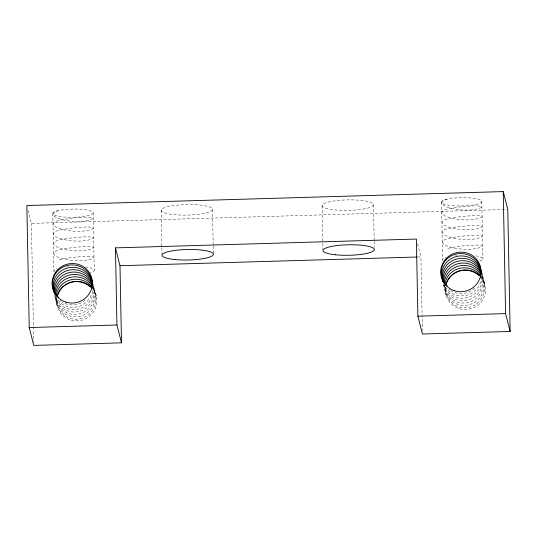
<?xml version="1.0" encoding="UTF-8"?>
<svg xmlns="http://www.w3.org/2000/svg" width="537" height="537" viewBox="0 0 537 537"><rect width="100%" height="100%" fill="white"/><g stroke="black" fill="none" stroke-linecap="round" stroke-linejoin="round"><path stroke-width="0.4" stroke-dasharray="2.69 2.01" d="M28.092 210.41L31.401 223.392L506.935 209.464M417.571 257.008L420.927 256.908L422.364 330.671M481.897 272.534L484.998 284.697M443.233 284.268L445.918 294.813M417.618 243.926L420.927 256.908M93.21 283.878L96.519 296.854M54.264 294.457L57.365 306.62M481.823 201.469A20.184 4.121 -1.1 0 1 451.362 205.543A20.184 4.121 -1.1 0 1 451.745 198.388A20.184 4.121 -1.1 0 1 481.823 201.469L482.944 258.941M441.468 202.134L442.582 259.606M373.483 204.711A25.689 5.249 -1.1 0 1 334.712 209.9A25.689 5.249 -1.1 0 1 335.202 200.798A25.689 5.249 -1.1 0 1 373.483 204.711L374.182 240.469M374.195 241.294L374.309 247.114M322.113 205.557L322.972 249.624M212.504 209.423A25.689 5.249 -1.1 0 1 173.746 214.612A25.689 5.249 -1.1 0 1 174.216 205.51A25.689 5.249 -1.1 0 1 212.504 209.423L213.202 245.174M213.216 246.006L213.364 253.491M161.14 210.276L161.999 254.343M93.156 212.853A20.184 4.121 -1.1 0 1 62.695 216.921A20.184 4.121 -1.1 0 1 63.077 209.772A20.184 4.121 -1.1 0 1 93.156 212.853L94.277 270.319M52.794 213.511L53.915 270.984M31.401 223.392L33.71 342.062M481.81 278.018A20.184 19.735 -14.3 0 1 470.405 308.862A20.184 19.735 -14.3 0 1 445.468 287.423A19.963 18.983 9.3 0 0 451.483 302.64A19.963 19.634 -57.7 0 0 481.655 277.092M92.867 289.047A20.184 19.735 -14.3 0 1 81.564 320.287A20.184 19.735 -14.3 0 1 56.922 298.015M85.101 266.99A20.184 4.121 -1.1 0 1 90.29 272.809M54.499 272.004A20.184 4.121 -1.1 0 1 57.177 268.722M66.877 266.936A20.184 4.121 -1.1 0 1 68.071 266.829M475.802 255.88A20.184 4.121 -1.1 0 1 478.957 261.432M443.166 260.62A20.184 4.121 -1.1 0 1 445.844 257.337M455.544 255.552A20.184 4.121 -1.1 0 1 456.739 255.444M443.904 285.08A19.963 18.983 9.3 0 0 449.664 295.504A19.963 19.634 -57.7 0 0 481.917 274.414A19.963 19.634 -57.7 0 1 449.053 293.121A19.963 18.983 9.3 0 1 443.884 285.019M444.206 283.898A19.963 18.983 9.3 0 0 450.268 297.881A19.963 19.634 -57.7 0 0 482.112 275.629M481.669 275.77A19.963 19.634 -57.7 0 1 450.872 300.257A19.963 18.983 9.3 0 1 444.811 286.275M481.615 277.011A19.963 19.634 -57.7 0 1 448.449 290.745A19.963 18.983 9.3 0 1 444.166 284.878M474.809 287.953A19.963 19.634 -57.7 0 1 450.765 290.598M449.744 289.913A19.963 19.634 -57.7 0 1 448.771 289.168M92.297 287.449A19.963 19.634 -57.7 0 1 62.809 314.017A19.963 18.983 9.3 0 1 56.808 298.847M55.237 296.458A19.963 18.983 9.3 0 0 60.996 306.882A19.963 19.634 -57.7 0 0 93.25 285.798A19.963 19.634 -57.7 0 1 60.386 304.506A19.963 18.983 9.3 0 1 55.62 297.532M55.559 296.471A19.963 18.983 9.3 0 0 61.601 309.265A19.963 19.634 -57.7 0 0 93.445 287.013M56.143 297.659A19.963 18.983 9.3 0 0 62.205 311.641A19.963 19.634 -57.7 0 0 93.002 287.154A19.963 19.634 -57.7 0 1 59.782 302.123A19.963 18.983 9.3 0 1 56.043 297.337M85.208 300.17A19.963 19.634 -57.7 0 1 62.097 301.982M61.077 301.297A19.963 19.634 -57.7 0 1 60.104 300.552M59.245 259.747A19.929 2.396 -6.5 0 1 87.216 256.458A19.929 2.396 -6.5 0 1 88.524 259.713A19.929 5.685 4.4 0 1 60.453 258.102A19.929 5.685 4.4 0 1 59.057 249.947A19.929 2.396 -6.5 0 1 87.028 246.658A19.929 2.396 -6.5 0 1 88.33 249.913A19.929 5.685 4.4 0 1 60.265 248.302A19.929 5.685 4.4 0 1 58.862 240.153A19.929 2.396 -6.5 0 1 86.833 236.857A19.929 2.396 -6.5 0 1 88.142 240.113A19.929 5.685 4.4 0 1 60.07 238.502A19.929 5.685 4.4 0 1 58.674 230.353A19.929 2.396 -6.5 0 1 86.645 227.057A19.929 2.396 -6.5 0 1 87.947 230.313A19.929 5.685 4.4 0 1 59.882 228.708A19.929 5.685 4.4 0 1 58.479 220.553A19.929 2.396 -6.5 0 1 86.45 217.263A19.929 2.396 -6.5 0 1 87.759 220.519A19.929 5.685 4.4 0 1 59.688 218.908A19.929 5.685 4.4 0 1 58.291 210.752M447.912 248.363A19.929 2.396 -6.5 0 1 475.883 245.073A19.929 2.396 -6.5 0 1 477.192 248.329A19.929 5.685 4.4 0 1 449.12 246.718A19.929 5.685 4.4 0 1 447.724 238.569A19.929 2.396 -6.5 0 1 475.695 235.273A19.929 2.396 -6.5 0 1 476.997 238.529A19.929 5.685 4.4 0 1 448.932 236.924A19.929 5.685 4.4 0 1 447.536 228.769A19.929 2.396 -6.5 0 1 475.507 225.48A19.929 2.396 -6.5 0 1 476.809 228.735A19.929 5.685 4.4 0 1 448.744 227.124A19.929 5.685 4.4 0 1 447.341 218.968A19.929 2.396 -6.5 0 1 475.312 215.679A19.929 2.396 -6.5 0 1 476.614 218.935A19.929 5.685 4.4 0 1 448.549 217.324A19.929 5.685 4.4 0 1 447.153 209.168A19.929 2.396 -6.5 0 1 475.124 205.879A19.929 2.396 -6.5 0 1 476.426 209.135A19.929 5.685 4.4 0 1 448.361 207.524A19.929 5.685 4.4 0 1 446.959 199.375"/><path stroke-width="0.81" d="M503.223 191.595L26.85 205.543L29.226 327.557L33.777 345.405L121.496 342.834L119.993 265.721L115.448 247.872L416.376 239.059L417.88 316.179L422.431 334.027L510.15 331.457L507.774 209.443L503.223 191.595L505.599 313.608L510.15 331.457M119.993 265.721L416.732 257.028M29.226 327.557L116.952 324.992L121.496 342.834M417.88 316.179L505.599 313.608M115.448 247.872L116.952 324.992M445.952 284.986A20.184 19.735 -14.3 0 1 461.129 270.5A20.184 19.735 -14.3 0 1 481.038 277.045M57.177 296.8A20.184 19.735 -14.3 0 1 72.018 281.985A20.184 19.735 -14.3 0 1 92.075 288.094M443.622 282.71A19.963 18.983 9.3 0 1 455.242 264.654A19.963 18.983 9.3 0 1 477.312 268.54M444.206 283.898A19.963 18.983 9.3 0 1 456.423 266.802A19.963 18.983 9.3 0 1 477.923 270.923A19.963 19.634 -57.7 0 1 481.045 274.709M445.817 285.107A19.963 18.983 9.3 0 1 459.397 270.97A19.963 18.983 9.3 0 1 479.138 275.676M444.998 283.898A19.963 18.983 9.3 0 1 458.195 268.769A19.963 18.983 9.3 0 1 478.527 273.299A19.963 19.634 -57.7 0 1 480.964 276.072M477.319 268.54A19.963 19.634 -57.7 0 1 481.065 273.393M443.119 281.516A19.963 18.983 9.3 0 1 454.074 262.519A19.963 18.983 9.3 0 1 476.708 266.164A19.963 19.634 -57.7 0 1 481.018 272.118M442.944 281.489A19.963 18.983 9.3 0 1 452.369 260.687A19.963 18.983 9.3 0 1 476.104 263.781A19.963 19.634 -57.7 0 1 481.313 272.037A19.963 19.634 -57.7 0 0 475.493 261.405A19.963 18.983 9.3 0 0 450.187 259.243A19.963 18.983 9.3 0 0 443.555 282.496M447.234 285.986A19.963 18.983 9.3 0 1 446.744 259.143A19.963 18.983 9.3 0 1 474.889 259.022A19.963 19.634 -57.7 0 1 481.011 274.635M480.89 275.877A19.963 19.634 -57.7 0 1 480.696 277.112M54.955 294.088A19.963 18.983 9.3 0 1 66.575 276.031A19.963 18.983 9.3 0 1 88.645 279.925A19.963 19.634 -57.7 0 1 92.398 284.778M55.539 295.276A19.963 18.983 9.3 0 1 67.756 278.179A19.963 18.983 9.3 0 1 89.256 282.301M89.256 282.301A19.963 19.634 -57.7 0 1 92.377 286.093M57.15 296.491A19.963 18.983 9.3 0 1 70.73 282.355A19.963 18.983 9.3 0 1 90.464 287.06M56.331 295.283A19.963 18.983 9.3 0 1 69.528 280.153A19.963 18.983 9.3 0 1 89.86 284.684A19.963 19.634 -57.7 0 1 91.545 286.476M54.445 292.9A19.963 18.983 9.3 0 1 65.407 273.904A19.963 18.983 9.3 0 1 88.041 277.542A19.963 19.634 -57.7 0 1 92.351 283.496M54.277 292.866A19.963 18.983 9.3 0 1 63.702 272.064A19.963 18.983 9.3 0 1 87.437 275.166A19.963 19.634 -57.7 0 1 92.646 283.415A19.963 19.634 -57.7 0 0 86.826 272.789A19.963 18.983 9.3 0 0 62.03 270.299A19.963 18.983 9.3 0 0 54.412 292.772M58.567 297.37A19.963 18.983 9.3 0 1 58.077 270.527A19.963 18.983 9.3 0 1 86.222 270.406A19.963 19.634 -57.7 0 1 92.223 287.255M454.215 290.624A20.184 19.735 -14.3 0 0 480.722 268.064A20.184 19.735 -14.3 0 0 447.791 257.042A20.184 19.735 -14.3 0 0 454.215 290.624M65.977 302.143A20.184 19.735 -14.3 0 0 91.968 279.012A20.184 19.735 -14.3 0 0 58.781 268.722A20.184 19.735 -14.3 0 0 65.977 302.143M174.619 259.512A25.689 5.249 -1.1 0 0 213.384 254.323A25.689 5.249 -1.1 0 0 175.089 250.41A25.689 5.249 -1.1 0 0 174.619 259.512M335.585 254.793A25.689 5.249 -1.1 0 0 374.356 249.611A25.689 5.249 -1.1 0 0 336.075 245.691A25.689 5.249 -1.1 0 0 335.585 254.793"/></g></svg>
